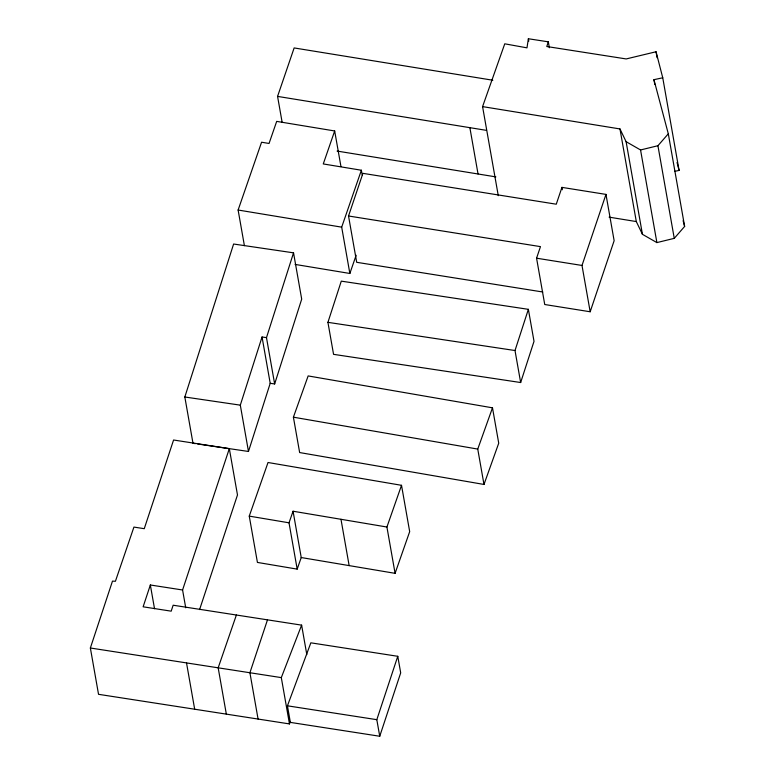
<?xml version="1.0" encoding="UTF-8"?>
<svg xmlns="http://www.w3.org/2000/svg" width="775" height="775" viewBox="0 0 775 775"><rect width="100%" height="100%" fill="white"/><g stroke="black" fill="none" stroke-linecap="round" stroke-linejoin="round"><path stroke-width="1.16" d="M549.368 47.769L548.322 41.831L528.376 38.75L526.981 47.847L504.757 43.817L482.573 106.611L498.277 195.678M195.348 443.649L192.994 443.3L184.828 396.994L233.614 244.018L293.541 252.834L301.698 299.14L274.65 383.954L270.213 383.305L262.047 336.989L266.484 337.638L274.65 383.954M197.712 443.998L248.475 451.467L240.308 405.151L262.047 336.989M266.484 337.638L293.541 252.834M248.475 451.467L270.213 383.305M327.922 322.342L341.281 281.141L528.366 309.332L534.014 341.329L520.655 382.53L333.56 354.34L327.922 322.342L515.007 350.532L520.655 382.53M515.007 350.532L528.366 309.332M548.322 41.831L546.782 46.519L626.19 58.939L656.047 51.76L662.751 77.781L679.084 170.413L674.686 171.362M290.334 721.69L289.472 723.918L98.532 694.313L90.365 647.997L112.482 581.124L115.417 581.269L133.93 527.077L144.257 528.686L173.581 440.006L229.322 448.647L237.489 494.963L199.582 609.596M185.729 607.803L182.58 589.988L150.34 584.989L143.123 606.806L171.188 611.165L173.154 605.217L301.62 625.134L306.813 654.604M182.58 589.988L229.322 448.647M379.74 736.25L376.815 719.675L397.769 656.299L310.843 642.824L287.438 705.812L290.363 722.397L379.74 736.25L400.694 672.874L397.769 656.299M267.491 619.845L249.908 672.739L258.075 719.055M348.527 215.993L362.913 173.348L556.266 204.203L561.943 187.376L605.972 194.399L614.139 240.715L590.172 311.763L544.738 304.517L536.571 258.201L540.475 246.624L348.527 215.993L356.694 262.308L542.781 292.001M590.172 311.763L582.006 265.457L605.972 194.399M282.177 122.528L277.566 96.4L294.142 47.934L492.823 80.232M244.396 245.656L238.119 210.025L261.572 142.222L269.051 143.462L276.685 121.384L334.674 130.965L340.961 166.596M334.674 130.965L323.272 163.942L361.373 170.238L362.216 174.995M295.091 264.411L349.854 273.468L341.688 227.153L361.373 170.238M349.854 273.468L356.151 255.256M236.385 615.021L218.172 667.817L226.339 714.133M301.233 557.545L297.183 569.121L257.426 562.427L249.259 516.121L268.024 462.501L401.518 485.315L409.684 531.631L395.085 573.335L301.233 557.545L293.066 511.229L386.919 527.019L395.085 573.335M297.183 569.121L289.017 522.805L293.066 511.229M386.919 527.019L401.518 485.315M293.405 417.183L308.15 375.923L492.493 407.824L498.732 443.184L483.988 484.452L299.644 452.552L293.405 417.183L477.749 449.083L483.988 484.452M477.749 449.083L492.493 407.824M289.472 723.918L281.306 677.612L301.62 625.134M482.573 106.611L619.971 128.941L626.103 141.68L640.557 149.963L657.927 145.719L668.302 133.804L653.945 79.68L662.751 77.781M619.971 128.941L636.304 221.563L642.436 234.312L656.89 242.594L674.26 238.351L684.635 226.426L668.302 133.804M184.828 396.994L240.308 405.151M90.365 647.997L281.306 677.612M287.438 705.812L376.815 719.675M536.571 258.201L582.006 265.457M277.566 96.4L486.516 130.374M337.096 151.067L495.874 176.884M609.111 217.145L636.304 221.563M238.119 210.025L341.688 227.153M249.259 516.121L289.017 522.805M683.104 220.672L684.635 226.426M677.05 162.488L679.084 170.413M656.047 51.76L657.093 57.699M653.945 79.68L654.788 84.427M657.927 145.719L674.26 238.351M640.557 149.963L656.89 242.594M626.103 141.68L642.436 234.312M561.943 187.376L562.359 189.749M528.376 38.75L528.792 41.123M469.873 127.672L478.039 173.987M340.981 519.289L349.147 565.605M186.513 662.906L194.68 709.222M150.34 584.989L154.525 608.733"/></g></svg>
